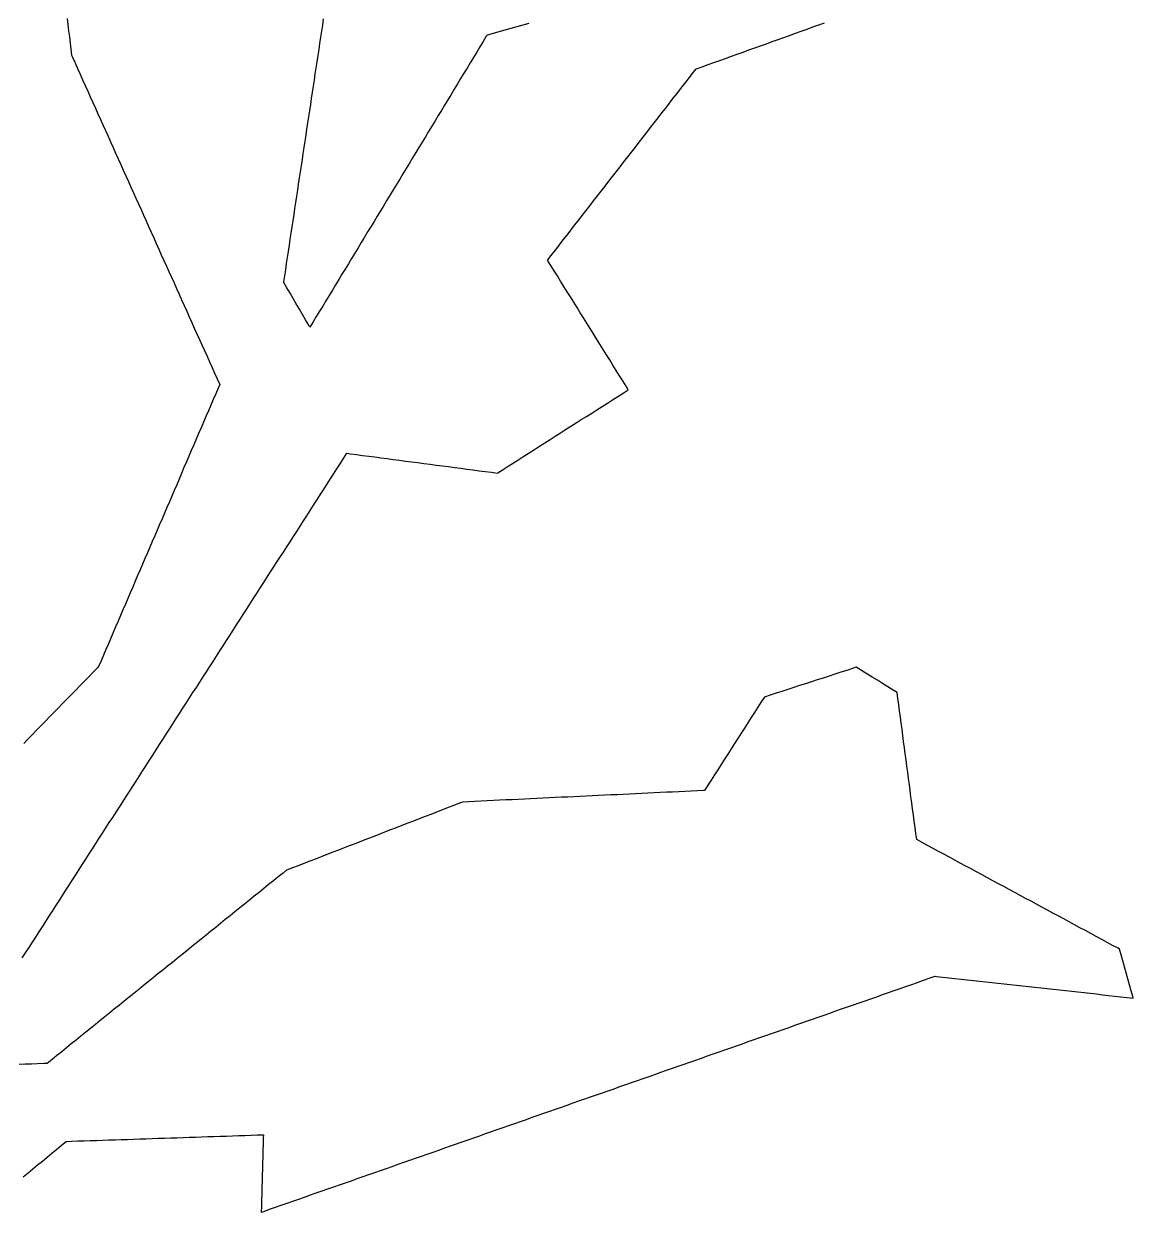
# Model space of a CAD drawing. Header units: millimetres. Extents: x 230 to 3347, y 514 to 5196.
# Drawn here: x 2617.4 to 2796.8, y 3845.4 to 4037.5 of the extents above; entities that cross this region are included whole.
import ezdxf

# ---------------------------------------------------------------- set-up
doc = ezdxf.new("R2010")
doc.units = ezdxf.units.MM
doc.layers.add('ALL_ISLANDS', color=7, linetype='Continuous')
doc.layers.add('OUTLINE_ISLAND_01', color=7, linetype='Continuous')

msp = doc.modelspace()

# ---------------------------------------------------------------- linework, layer by layer
at = {"layer": 'ALL_ISLANDS'}
for points in [[(2617.1308, 3886.4742), (2617.6719, 3887.3152), (2618.213, 3888.1562), (2618.7541, 3888.9971), (2619.2952, 3889.8381), (2619.8363, 3890.679), (2620.3774, 3891.52), (2620.9185, 3892.361), (2621.4596, 3893.2019), (2622.0007, 3894.0429), (2622.5418, 3894.8838), (2623.0829, 3895.7248), (2623.624, 3896.5658), (2624.165, 3897.4067), (2624.7061, 3898.2477), (2625.2472, 3899.0886), (2625.7883, 3899.9296), (2626.3294, 3900.7706), (2626.8705, 3901.6115), (2627.4116, 3902.4525), (2627.9527, 3903.2934), (2628.4938, 3904.1344), (2629.0349, 3904.9754), (2629.576, 3905.8163), (2630.1171, 3906.6573), (2630.6582, 3907.4982), (2631.1993, 3908.3392), (2631.7404, 3909.1802), (2632.2815, 3910.0211), (2632.8226, 3910.8621), (2633.3637, 3911.7031), (2633.9048, 3912.544), (2634.4459, 3913.385), (2634.987, 3914.2259), (2635.5281, 3915.0669), (2636.0692, 3915.9079), (2636.6103, 3916.7488), (2637.1514, 3917.5898), (2637.6925, 3918.4307), (2638.2335, 3919.2717), (2638.7746, 3920.1127), (2639.3157, 3920.9536), (2639.8568, 3921.7946), (2640.3979, 3922.6355), (2640.939, 3923.4765), (2641.4801, 3924.3175), (2642.0212, 3925.1584), (2642.5623, 3925.9994), (2643.1034, 3926.8403), (2643.6445, 3927.6813), (2644.1856, 3928.5223), (2644.7267, 3929.3632), (2645.2678, 3930.2042), (2645.8089, 3931.0451), (2646.35, 3931.8861), (2646.8911, 3932.7271), (2647.4322, 3933.568), (2647.9733, 3934.409), (2648.5144, 3935.25), (2649.0555, 3936.0909), (2649.5966, 3936.9319), (2650.1377, 3937.7728), (2650.6788, 3938.6138), (2651.2199, 3939.4548), (2651.761, 3940.2957), (2652.302, 3941.1367), (2652.8431, 3941.9776), (2653.3842, 3942.8186), (2653.9253, 3943.6596), (2654.4664, 3944.5005), (2655.0075, 3945.3415), (2655.5486, 3946.1824), (2656.0897, 3947.0234), (2656.6308, 3947.8644), (2657.1719, 3948.7053), (2657.713, 3949.5463), (2658.2541, 3950.3872), (2658.7952, 3951.2282), (2659.3363, 3952.0692), (2659.8774, 3952.9101), (2660.4185, 3953.7511), (2660.9596, 3954.5921), (2661.5007, 3955.433), (2662.0418, 3956.274), (2662.5829, 3957.1149), (2663.124, 3957.9559), (2663.6651, 3958.7969), (2664.2062, 3959.6378), (2664.7473, 3960.4788), (2665.2884, 3961.3197), (2665.8294, 3962.1607), (2666.3705, 3963.0017), (2666.9116, 3963.8426), (2667.4527, 3964.6836), (2667.9938, 3965.5245), (2668.5349, 3966.3655), (2669.076, 3967.2065), (2669.6171, 3968.0474), (2670.1671, 3967.9751), (2671.1585, 3967.8448), (2672.15, 3967.7145), (2673.1415, 3967.5842), (2674.1329, 3967.4539), (2675.1244, 3967.3236), (2676.1159, 3967.1933), (2677.1074, 3967.063), (2678.0988, 3966.9327), (2679.0903, 3966.8024), (2680.0818, 3966.6721), (2681.0733, 3966.5418), (2682.0647, 3966.4115), (2683.0562, 3966.2812), (2684.0477, 3966.1509), (2685.0392, 3966.0206), (2686.0306, 3965.8903), (2687.0221, 3965.76), (2688.0136, 3965.6297), (2689.0051, 3965.4994), (2689.9965, 3965.3691), (2690.988, 3965.2388), (2691.9795, 3965.1085), (2692.971, 3964.9781), (2693.9624, 3964.8478), (2694.0208, 3964.8851), (2694.864, 3965.4226), (2695.7073, 3965.9602), (2696.5505, 3966.4977), (2697.3937, 3967.0353), (2698.2369, 3967.5729), (2699.0802, 3968.1104), (2699.9234, 3968.648), (2700.7666, 3969.1855), (2701.6098, 3969.7231), (2702.4531, 3970.2607), (2703.2963, 3970.7982), (2704.1395, 3971.3358), (2704.9827, 3971.8734), (2705.826, 3972.4109), (2706.6692, 3972.9485), (2707.5124, 3973.486), (2708.3556, 3974.0236), (2709.1989, 3974.5612), (2710.0421, 3975.0987), (2710.8853, 3975.6363), (2711.7285, 3976.1738), (2712.5718, 3976.7114), (2713.415, 3977.249), (2714.2582, 3977.7865), (2715.1014, 3978.3241), (2714.7459, 3978.895), (2714.2173, 3979.7439), (2713.6887, 3980.5928), (2713.1601, 3981.4417), (2712.6315, 3982.2906), (2712.103, 3983.1394), (2711.5744, 3983.9883), (2711.0458, 3984.8372), (2710.5172, 3985.6861), (2709.9886, 3986.5349), (2709.46, 3987.3838), (2708.9314, 3988.2327), (2708.4028, 3989.0816), (2707.8742, 3989.9305), (2707.3456, 3990.7793), (2706.8171, 3991.6282), (2706.2885, 3992.4771), (2705.7599, 3993.326), (2705.2313, 3994.1748), (2704.7027, 3995.0237), (2704.1741, 3995.8726), (2703.6455, 3996.7215), (2703.1169, 3997.5703), (2702.5883, 3998.4192), (2702.0598, 3999.2681), (2702.1443, 3999.3769), (2702.7577, 4000.1667), (2703.3711, 4000.9565), (2703.9844, 4001.7463), (2704.5978, 4002.5361), (2705.2112, 4003.3259), (2705.8246, 4004.1156), (2706.438, 4004.9054), (2707.0514, 4005.6952), (2707.6648, 4006.485), (2708.2781, 4007.2748), (2708.8915, 4008.0645), (2709.5049, 4008.8543), (2710.1183, 4009.6441), (2710.7317, 4010.4339), (2711.3451, 4011.2237), (2711.9585, 4012.0135), (2712.5719, 4012.8032), (2713.1852, 4013.593), (2713.7986, 4014.3828), (2714.412, 4015.1726), (2715.0254, 4015.9624), (2715.6388, 4016.7522), (2716.2522, 4017.5419), (2716.8656, 4018.3317), (2717.479, 4019.1215), (2718.0923, 4019.9113), (2718.7057, 4020.7011), (2719.3191, 4021.4909), (2719.9325, 4022.2806), (2720.5459, 4023.0704), (2721.1593, 4023.8602), (2721.7727, 4024.65), (2722.386, 4025.4398), (2722.9994, 4026.2295), (2723.6128, 4027.0193), (2724.2262, 4027.8091), (2724.8396, 4028.5989), (2725.453, 4029.3887), (2726.0664, 4030.1785), (2726.1405, 4030.2051), (2727.0817, 4030.5429), (2728.0229, 4030.8806), (2728.9641, 4031.2184), (2729.9053, 4031.5562), (2730.8466, 4031.894), (2731.7878, 4032.2318), (2732.729, 4032.5696), (2733.6702, 4032.9074), (2734.6114, 4033.2452), (2735.5527, 4033.583), (2736.4939, 4033.9208), (2737.4351, 4034.2586), (2738.3763, 4034.5964), (2739.3175, 4034.9342), (2740.2588, 4035.272), (2741.2, 4035.6098), (2742.1412, 4035.9476), (2743.0824, 4036.2854), (2744.0236, 4036.6232), (2744.9648, 4036.961), (2745.9061, 4037.2988), (2746.8473, 4037.6366)], [(2624.367, 4038.3417), (2624.4891, 4037.3492), (2624.6112, 4036.3567), (2624.7333, 4035.3642), (2624.8554, 4034.3716), (2624.9776, 4033.3791), (2625.0997, 4032.3866), (2625.2452, 4032.0634), (2625.6555, 4031.1515), (2626.0659, 4030.2395), (2626.4763, 4029.3276), (2626.8866, 4028.4157), (2627.297, 4027.5038), (2627.7074, 4026.5919), (2628.1178, 4025.68), (2628.5281, 4024.768), (2628.9385, 4023.8561), (2629.3489, 4022.9442), (2629.7593, 4022.0323), (2630.1696, 4021.1204), (2630.58, 4020.2084), (2630.9904, 4019.2965), (2631.4007, 4018.3846), (2631.8111, 4017.4727), (2632.2215, 4016.5608), (2632.6319, 4015.6489), (2633.0422, 4014.7369), (2633.4526, 4013.825), (2633.863, 4012.9131), (2634.2733, 4012.0012), (2634.6837, 4011.0893), (2635.0941, 4010.1773), (2635.5045, 4009.2654), (2635.9148, 4008.3535), (2636.3252, 4007.4416), (2636.7356, 4006.5297), (2637.146, 4005.6178), (2637.5563, 4004.7058), (2637.9667, 4003.7939), (2638.3771, 4002.882), (2638.7874, 4001.9701), (2639.1978, 4001.0582), (2639.6082, 4000.1462), (2640.0186, 3999.2343), (2640.4289, 3998.3224), (2640.8393, 3997.4105), (2641.2497, 3996.4986), (2641.6601, 3995.5867), (2642.0704, 3994.6747), (2642.4808, 3993.7628), (2642.8912, 3992.8509), (2643.3015, 3991.939), (2643.7119, 3991.0271), (2644.1223, 3990.1152), (2644.5327, 3989.2032), (2644.943, 3988.2913), (2645.3534, 3987.3794), (2645.7638, 3986.4675), (2646.1742, 3985.5556), (2646.5845, 3984.6436), (2646.9949, 3983.7317), (2647.4053, 3982.8198), (2647.8156, 3981.9079), (2648.226, 3980.996), (2648.6364, 3980.0841), (2649.0468, 3979.1721), (2648.7976, 3978.5919), (2648.403, 3977.6731), (2648.0084, 3976.7542), (2647.6138, 3975.8354), (2647.2192, 3974.9165), (2646.8246, 3973.9977), (2646.43, 3973.0788), (2646.0353, 3972.16), (2645.6407, 3971.2411), (2645.2461, 3970.3223), (2644.8515, 3969.4034), (2644.4569, 3968.4846), (2644.0623, 3967.5657), (2643.6677, 3966.6469), (2643.2731, 3965.728), (2642.8785, 3964.8092), (2642.4839, 3963.8903), (2642.0893, 3962.9715), (2641.6947, 3962.0526), (2641.3001, 3961.1337), (2640.9055, 3960.2149), (2640.5109, 3959.296), (2640.1163, 3958.3772), (2639.7217, 3957.4583), (2639.3271, 3956.5395), (2638.9325, 3955.6206), (2638.5378, 3954.7018), (2638.1432, 3953.7829), (2637.7486, 3952.8641), (2637.354, 3951.9452), (2636.9594, 3951.0264), (2636.5648, 3950.1075), (2636.1702, 3949.1887), (2635.7756, 3948.2698), (2635.381, 3947.351), (2634.9864, 3946.4321), (2634.5918, 3945.5133), (2634.1972, 3944.5944), (2633.8026, 3943.6756), (2633.408, 3942.7567), (2633.0134, 3941.8379), (2632.6188, 3940.919), (2632.2242, 3940.0002), (2631.8296, 3939.0813), (2631.435, 3938.1625), (2631.0404, 3937.2436), (2630.6457, 3936.3248), (2630.2511, 3935.4059), (2629.8565, 3934.4871), (2629.4619, 3933.5682), (2629.2104, 3933.3099), (2628.5129, 3932.5934), (2627.8153, 3931.8768), (2627.1177, 3931.1603), (2626.4202, 3930.4438), (2625.7226, 3929.7273), (2625.0251, 3929.0108), (2624.3275, 3928.2942), (2623.6299, 3927.5777), (2622.9324, 3926.8612), (2622.2348, 3926.1447), (2621.5372, 3925.4281), (2620.8397, 3924.7116), (2620.1421, 3923.9951), (2619.4445, 3923.2786), (2618.747, 3922.5621), (2618.0494, 3921.8455), (2617.3518, 3921.129)], [(2699.0158, 4037.5301), (2698.0525, 4037.2615), (2697.0893, 4036.9928), (2696.126, 4036.7242), (2695.1628, 4036.4556), (2694.1995, 4036.1869), (2693.2363, 4035.9183), (2692.2731, 4035.6497), (2692.1567, 4035.4579), (2691.638, 4034.6029), (2691.1193, 4033.748), (2690.6006, 4032.893), (2690.0819, 4032.0381), (2689.5632, 4031.1831), (2689.0445, 4030.3282), (2688.5258, 4029.4732), (2688.0071, 4028.6182), (2687.4884, 4027.7633), (2686.9697, 4026.9083), (2686.451, 4026.0534), (2685.9323, 4025.1984), (2685.4136, 4024.3435), (2684.8949, 4023.4885), (2684.3762, 4022.6336), (2683.8575, 4021.7786), (2683.3388, 4020.9236), (2682.8201, 4020.0687), (2682.3014, 4019.2137), (2681.7827, 4018.3588), (2681.264, 4017.5038), (2680.7453, 4016.6489), (2680.2266, 4015.7939), (2679.7079, 4014.9389), (2679.1892, 4014.084), (2678.6705, 4013.229), (2678.1518, 4012.3741), (2677.6331, 4011.5191), (2677.1144, 4010.6642), (2676.5957, 4009.8092), (2676.077, 4008.9543), (2675.5583, 4008.0993), (2675.0396, 4007.2443), (2674.5209, 4006.3894), (2674.0022, 4005.5344), (2673.4835, 4004.6795), (2672.9648, 4003.8245), (2672.4461, 4002.9696), (2671.9274, 4002.1146), (2671.4087, 4001.2597), (2670.89, 4000.4047), (2670.3713, 3999.5497), (2669.8526, 3998.6948), (2669.3339, 3997.8398), (2668.8152, 3996.9849), (2668.2965, 3996.1299), (2667.7778, 3995.275), (2667.2591, 3994.42), (2666.7404, 3993.565), (2666.2217, 3992.7101), (2665.703, 3991.8551), (2665.1843, 3991.0002), (2664.6656, 3990.1452), (2664.1469, 3989.2903), (2663.6282, 3988.4353), (2663.4362, 3988.7645), (2662.9324, 3989.6283), (2662.4285, 3990.4921), (2661.9247, 3991.3559), (2661.4208, 3992.2197), (2660.917, 3993.0835), (2660.4132, 3993.9473), (2659.9093, 3994.8111), (2659.4055, 3995.6749), (2659.4169, 3995.7504), (2659.5666, 3996.7391), (2659.7163, 3997.7278), (2659.866, 3998.7166), (2660.0157, 3999.7053), (2660.1654, 4000.694), (2660.3151, 4001.6828), (2660.4648, 4002.6715), (2660.6144, 4003.6602), (2660.7641, 4004.649), (2660.9138, 4005.6377), (2661.0635, 4006.6264), (2661.2132, 4007.6152), (2661.3629, 4008.6039), (2661.5126, 4009.5926), (2661.6623, 4010.5814), (2661.812, 4011.5701), (2661.9616, 4012.5588), (2662.1113, 4013.5476), (2662.261, 4014.5363), (2662.4107, 4015.525), (2662.5604, 4016.5138), (2662.7101, 4017.5025), (2662.8598, 4018.4912), (2663.0095, 4019.48), (2663.1592, 4020.4687), (2663.3088, 4021.4574), (2663.4585, 4022.4462), (2663.6082, 4023.4349), (2663.7579, 4024.4236), (2663.9076, 4025.4124), (2664.0573, 4026.4011), (2664.207, 4027.3898), (2664.3567, 4028.3786), (2664.5064, 4029.3673), (2664.656, 4030.356), (2664.8057, 4031.3448), (2664.9554, 4032.3335), (2665.1051, 4033.3222), (2665.2548, 4034.311), (2665.4045, 4035.2997), (2665.5542, 4036.2884), (2665.7039, 4037.2772), (2665.8536, 4038.2659)], [(2617.2933, 3851.1037), (2618.066, 3851.7384), (2618.8388, 3852.3732), (2619.6115, 3853.0079), (2620.3842, 3853.6426), (2621.157, 3854.2774), (2621.9297, 3854.9121), (2622.7024, 3855.5468), (2623.4752, 3856.1816), (2624.2479, 3856.8163), (2625.1299, 3856.8458), (2626.1293, 3856.8793), (2627.1288, 3856.9127), (2628.1282, 3856.9462), (2629.1277, 3856.9796), (2630.1271, 3857.0131), (2631.1265, 3857.0465), (2632.126, 3857.08), (2633.1254, 3857.1135), (2634.1249, 3857.1469), (2635.1243, 3857.1804), (2636.1237, 3857.2138), (2637.1232, 3857.2473), (2638.1226, 3857.2807), (2639.1221, 3857.3142), (2640.1215, 3857.3476), (2641.121, 3857.3811), (2642.1204, 3857.4146), (2643.1198, 3857.448), (2644.1193, 3857.4815), (2645.1187, 3857.5149), (2646.1182, 3857.5484), (2647.1176, 3857.5818), (2648.117, 3857.6153), (2649.1165, 3857.6487), (2650.1159, 3857.6822), (2651.1154, 3857.7157), (2652.1148, 3857.7491), (2653.1142, 3857.7826), (2654.1137, 3857.816), (2655.1131, 3857.8495), (2656.1126, 3857.8829), (2656.098, 3857.3593), (2656.0702, 3856.3597), (2656.0424, 3855.3601), (2656.0146, 3854.3605), (2655.9868, 3853.3608), (2655.959, 3852.3612), (2655.9312, 3851.3616), (2655.9034, 3850.362), (2655.8756, 3849.3624), (2655.8478, 3848.3628), (2655.82, 3847.3632), (2655.7922, 3846.3635), (2655.7644, 3845.3639), (2656.1729, 3845.507), (2657.1168, 3845.8375), (2658.0606, 3846.168), (2659.0044, 3846.4985), (2659.9482, 3846.829), (2660.892, 3847.1595), (2661.8358, 3847.4899), (2662.7796, 3847.8204), (2663.7234, 3848.1509), (2664.6672, 3848.4814), (2665.611, 3848.8119), (2666.5549, 3849.1424), (2667.4987, 3849.4729), (2668.4425, 3849.8034), (2669.3863, 3850.1339), (2670.3301, 3850.4644), (2671.2739, 3850.7948), (2672.2177, 3851.1253), (2673.1615, 3851.4558), (2674.1053, 3851.7863), (2675.0491, 3852.1168), (2675.9929, 3852.4473), (2676.9368, 3852.7778), (2677.8806, 3853.1083), (2678.8244, 3853.4388), (2679.7682, 3853.7693), (2680.712, 3854.0997), (2681.6558, 3854.4302), (2682.5996, 3854.7607), (2683.5434, 3855.0912), (2684.4872, 3855.4217), (2685.431, 3855.7522), (2686.3748, 3856.0827), (2687.3187, 3856.4132), (2688.2625, 3856.7437), (2689.2063, 3857.0742), (2690.1501, 3857.4046), (2691.0939, 3857.7351), (2692.0377, 3858.0656), (2692.9815, 3858.3961), (2693.9253, 3858.7266), (2694.8691, 3859.0571), (2695.8129, 3859.3876), (2696.7568, 3859.7181), (2697.7006, 3860.0486), (2698.6444, 3860.3791), (2699.5882, 3860.7095), (2700.532, 3861.04), (2701.4758, 3861.3705), (2702.4196, 3861.701), (2703.3634, 3862.0315), (2704.3072, 3862.362), (2705.251, 3862.6925), (2706.1948, 3863.023), (2707.1387, 3863.3535), (2708.0825, 3863.684), (2709.0263, 3864.0144), (2709.9701, 3864.3449), (2710.9139, 3864.6754), (2711.8577, 3865.0059), (2712.8015, 3865.3364), (2713.7453, 3865.6669), (2714.6891, 3865.9974), (2715.6329, 3866.3279), (2716.5768, 3866.6584), (2717.5206, 3866.9889), (2718.4644, 3867.3193), (2719.4082, 3867.6498), (2720.352, 3867.9803), (2721.2958, 3868.3108), (2722.2396, 3868.6413), (2723.1834, 3868.9718), (2724.1272, 3869.3023), (2725.071, 3869.6328), (2726.0148, 3869.9633), (2726.9587, 3870.2938), (2727.9025, 3870.6243), (2728.8463, 3870.9547), (2729.7901, 3871.2852), (2730.7339, 3871.6157), (2731.6777, 3871.9462), (2732.6215, 3872.2767), (2733.5653, 3872.6072), (2734.5091, 3872.9377), (2735.4529, 3873.2682), (2736.3968, 3873.5987), (2737.3406, 3873.9292), (2738.2844, 3874.2596), (2739.2282, 3874.5901), (2740.172, 3874.9206), (2741.1158, 3875.2511), (2742.0596, 3875.5816), (2743.0034, 3875.9121), (2743.9472, 3876.2426), (2744.891, 3876.5731), (2745.8348, 3876.9036), (2746.7787, 3877.2341), (2747.7225, 3877.5645), (2748.6663, 3877.895), (2749.6101, 3878.2255), (2750.5539, 3878.556), (2751.4977, 3878.8865), (2752.4415, 3879.217), (2753.3853, 3879.5475), (2754.3291, 3879.878), (2755.2729, 3880.2085), (2756.2167, 3880.539), (2757.1606, 3880.8694), (2758.1044, 3881.1999), (2759.0482, 3881.5304), (2759.992, 3881.8609), (2760.9358, 3882.1914), (2761.8796, 3882.5219), (2762.8234, 3882.8524), (2763.7672, 3883.1829), (2764.711, 3883.5134), (2764.9456, 3883.4875), (2765.9396, 3883.3781), (2766.9336, 3883.2687), (2767.9276, 3883.1593), (2768.9216, 3883.0499), (2769.9156, 3882.9405), (2770.9096, 3882.8311), (2771.9036, 3882.7217), (2772.8976, 3882.6123), (2773.8916, 3882.5028), (2774.8856, 3882.3934), (2775.8796, 3882.284), (2776.8735, 3882.1746), (2777.8675, 3882.0652), (2778.8615, 3881.9558), (2779.8555, 3881.8464), (2780.8495, 3881.737), (2781.8435, 3881.6275), (2782.8375, 3881.5181), (2783.8315, 3881.4087), (2784.8255, 3881.2993), (2785.8195, 3881.1899), (2786.8135, 3881.0805), (2787.8075, 3880.9711), (2788.8015, 3880.8617), (2789.7955, 3880.7522), (2790.7895, 3880.6428), (2791.7835, 3880.5334), (2792.7775, 3880.424), (2793.7715, 3880.3146), (2794.7655, 3880.2052), (2795.7595, 3880.0958), (2796.7535, 3879.9864), (2796.69, 3880.2125), (2796.4194, 3881.1752), (2796.1489, 3882.1379), (2795.8784, 3883.1006), (2795.6079, 3884.0633), (2795.3374, 3885.0261), (2795.0669, 3885.9888), (2794.7964, 3886.9515), (2794.5259, 3887.9142), (2794.3067, 3888.0325), (2793.4265, 3888.5073), (2792.5464, 3888.982), (2791.6663, 3889.4568), (2790.7862, 3889.9315), (2789.9061, 3890.4063), (2789.026, 3890.8811), (2788.1459, 3891.3558), (2787.2658, 3891.8306), (2786.3856, 3892.3054), (2785.5055, 3892.7801), (2784.6254, 3893.2549), (2783.7453, 3893.7296), (2782.8652, 3894.2044), (2781.9851, 3894.6792), (2781.105, 3895.1539), (2780.2248, 3895.6287), (2779.3447, 3896.1035), (2778.4646, 3896.5782), (2777.5845, 3897.053), (2776.7044, 3897.5278), (2775.8243, 3898.0025), (2774.9442, 3898.4773), (2774.0641, 3898.952), (2773.1839, 3899.4268), (2772.3038, 3899.9016), (2771.4237, 3900.3763), (2770.5436, 3900.8511), (2769.6635, 3901.3259), (2768.7834, 3901.8006), (2767.9033, 3902.2754), (2767.0231, 3902.7501), (2766.143, 3903.2249), (2765.2629, 3903.6997), (2764.3828, 3904.1744), (2763.5027, 3904.6492), (2762.6226, 3905.124), (2761.7425, 3905.5987), (2761.6114, 3906.5836), (2761.4795, 3907.5748), (2761.3476, 3908.5661), (2761.2156, 3909.5573), (2761.0837, 3910.5486), (2760.9518, 3911.5399), (2760.8199, 3912.5311), (2760.688, 3913.5224), (2760.5561, 3914.5136), (2760.4241, 3915.5049), (2760.2922, 3916.4962), (2760.1603, 3917.4874), (2760.0284, 3918.4787), (2759.8965, 3919.47), (2759.7646, 3920.4612), (2759.6326, 3921.4525), (2759.5007, 3922.4437), (2759.3688, 3923.435), (2759.2369, 3924.4263), (2759.105, 3925.4175), (2758.9731, 3926.4088), (2758.8411, 3927.4), (2758.7092, 3928.3913), (2758.5773, 3929.3826), (2757.9312, 3929.7813), (2757.0803, 3930.3064), (2756.2293, 3930.8316), (2755.3783, 3931.3568), (2754.5273, 3931.882), (2753.6763, 3932.4072), (2752.8253, 3932.9323), (2751.9743, 3933.4575), (2751.376, 3933.2634), (2750.4248, 3932.9547), (2749.4736, 3932.6461), (2748.5224, 3932.3374), (2747.5713, 3932.0288), (2746.6201, 3931.7202), (2745.6689, 3931.4115), (2744.7177, 3931.1029), (2743.7666, 3930.7942), (2742.8154, 3930.4856), (2741.8642, 3930.1769), (2740.913, 3929.8683), (2739.9618, 3929.5597), (2739.0107, 3929.251), (2738.0595, 3928.9424), (2737.1083, 3928.6337), (2736.6042, 3927.8478), (2736.0642, 3927.0061), (2735.5243, 3926.1643), (2734.9844, 3925.3226), (2734.4445, 3924.4809), (2733.9046, 3923.6392), (2733.3647, 3922.7975), (2732.8247, 3921.9557), (2732.2848, 3921.114), (2731.7449, 3920.2723), (2731.205, 3919.4306), (2730.6651, 3918.5889), (2730.1252, 3917.7472), (2729.5852, 3916.9054), (2729.0453, 3916.0637), (2728.5054, 3915.222), (2727.9655, 3914.3803), (2727.4256, 3913.5386), (2727.2742, 3913.5313), (2726.2753, 3913.4837), (2725.2765, 3913.436), (2724.2776, 3913.3883), (2723.2788, 3913.3406), (2722.2799, 3913.2929), (2721.281, 3913.2453), (2720.2822, 3913.1976), (2719.2833, 3913.1499), (2718.2844, 3913.1022), (2717.2856, 3913.0545), (2716.2867, 3913.0069), (2715.2878, 3912.9592), (2714.289, 3912.9115), (2713.2901, 3912.8638), (2712.2913, 3912.8161), (2711.2924, 3912.7685), (2710.2935, 3912.7208), (2709.2947, 3912.6731), (2708.2958, 3912.6254), (2707.2969, 3912.5778), (2706.2981, 3912.5301), (2705.2992, 3912.4824), (2704.3004, 3912.4347), (2703.3015, 3912.387), (2702.3026, 3912.3394), (2701.3038, 3912.2917), (2700.3049, 3912.244), (2699.306, 3912.1963), (2698.3072, 3912.1486), (2697.3083, 3912.101), (2696.3095, 3912.0533), (2695.3106, 3912.0056), (2694.3117, 3911.9579), (2693.3129, 3911.9102), (2692.314, 3911.8626), (2691.3151, 3911.8149), (2690.3163, 3911.7672), (2689.3174, 3911.7195), (2688.3186, 3911.6718), (2687.8413, 3911.4872), (2686.9087, 3911.1263), (2685.9761, 3910.7654), (2685.0435, 3910.4044), (2684.1109, 3910.0435), (2683.1783, 3909.6826), (2682.2457, 3909.3217), (2681.3131, 3908.9608), (2680.3805, 3908.5999), (2679.4479, 3908.239), (2678.5153, 3907.8781), (2677.5827, 3907.5172), (2676.6501, 3907.1563), (2675.7175, 3906.7954), (2674.7849, 3906.4345), (2673.8523, 3906.0736), (2672.9197, 3905.7126), (2671.9871, 3905.3517), (2671.0545, 3904.9908), (2670.1219, 3904.6299), (2669.1893, 3904.269), (2668.2567, 3903.9081), (2667.3241, 3903.5472), (2666.3915, 3903.1863), (2665.4589, 3902.8254), (2664.5263, 3902.4645), (2663.5937, 3902.1036), (2662.6611, 3901.7427), (2661.7285, 3901.3818), (2660.7959, 3901.0209), (2659.8633, 3900.6599), (2659.2946, 3900.2011), (2658.5163, 3899.5732), (2657.7381, 3898.9453), (2656.9598, 3898.3174), (2656.1815, 3897.6895), (2655.4032, 3897.0615), (2654.625, 3896.4336), (2653.8467, 3895.8057), (2653.0684, 3895.1778), (2652.2901, 3894.5499), (2651.5118, 3893.922), (2650.7336, 3893.294), (2649.9553, 3892.6661), (2649.177, 3892.0382), (2648.3987, 3891.4103), (2647.6204, 3890.7824), (2646.8422, 3890.1544), (2646.0639, 3889.5265), (2645.2856, 3888.8986), (2644.5073, 3888.2707), (2643.729, 3887.6428), (2642.9508, 3887.0149), (2642.1725, 3886.3869), (2641.3942, 3885.759), (2640.6159, 3885.1311), (2639.8377, 3884.5032), (2639.0594, 3883.8753), (2638.2811, 3883.2473), (2637.5028, 3882.6194), (2636.7245, 3881.9915), (2635.9463, 3881.3636), (2635.168, 3880.7357), (2634.3897, 3880.1077), (2633.6114, 3879.4798), (2632.8331, 3878.8519), (2632.0549, 3878.224), (2631.2766, 3877.5961), (2630.4983, 3876.9682), (2629.72, 3876.3402), (2628.9417, 3875.7123), (2628.1635, 3875.0844), (2627.3852, 3874.4565), (2626.6069, 3873.8286), (2625.8286, 3873.2006), (2625.0503, 3872.5727), (2624.2721, 3871.9448), (2623.4938, 3871.3169), (2622.7155, 3870.689), (2621.9372, 3870.061), (2621.159, 3869.4331), (2620.6064, 3869.4089), (2619.6073, 3869.365), (2618.6083, 3869.3212), (2617.6092, 3869.2774), (2616.6102, 3869.2335)]]:
    msp.add_lwpolyline(points, dxfattribs=at)
at = {"layer": 'OUTLINE_ISLAND_01'}
for points in [[(2617.1308, 3886.4742), (2617.6719, 3887.3152), (2618.213, 3888.1562), (2618.7541, 3888.9971), (2619.2952, 3889.8381), (2619.8363, 3890.679), (2620.3774, 3891.52), (2620.9185, 3892.361), (2621.4596, 3893.2019), (2622.0007, 3894.0429), (2622.5418, 3894.8838), (2623.0829, 3895.7248), (2623.624, 3896.5658), (2624.165, 3897.4067), (2624.7061, 3898.2477), (2625.2472, 3899.0886), (2625.7883, 3899.9296), (2626.3294, 3900.7706), (2626.8705, 3901.6115), (2627.4116, 3902.4525), (2627.9527, 3903.2934), (2628.4938, 3904.1344), (2629.0349, 3904.9754), (2629.576, 3905.8163), (2630.1171, 3906.6573), (2630.6582, 3907.4982), (2631.1993, 3908.3392), (2631.7404, 3909.1802), (2632.2815, 3910.0211), (2632.8226, 3910.8621), (2633.3637, 3911.7031), (2633.9048, 3912.544), (2634.4459, 3913.385), (2634.987, 3914.2259), (2635.5281, 3915.0669), (2636.0692, 3915.9079), (2636.6103, 3916.7488), (2637.1514, 3917.5898), (2637.6925, 3918.4307), (2638.2335, 3919.2717), (2638.7746, 3920.1127), (2639.3157, 3920.9536), (2639.8568, 3921.7946), (2640.3979, 3922.6355), (2640.939, 3923.4765), (2641.4801, 3924.3175), (2642.0212, 3925.1584), (2642.5623, 3925.9994), (2643.1034, 3926.8403), (2643.6445, 3927.6813), (2644.1856, 3928.5223), (2644.7267, 3929.3632), (2645.2678, 3930.2042), (2645.8089, 3931.0451), (2646.35, 3931.8861), (2646.8911, 3932.7271), (2647.4322, 3933.568), (2647.9733, 3934.409), (2648.5144, 3935.25), (2649.0555, 3936.0909), (2649.5966, 3936.9319), (2650.1377, 3937.7728), (2650.6788, 3938.6138), (2651.2199, 3939.4548), (2651.761, 3940.2957), (2652.302, 3941.1367), (2652.8431, 3941.9776), (2653.3842, 3942.8186), (2653.9253, 3943.6596), (2654.4664, 3944.5005), (2655.0075, 3945.3415), (2655.5486, 3946.1824), (2656.0897, 3947.0234), (2656.6308, 3947.8644), (2657.1719, 3948.7053), (2657.713, 3949.5463), (2658.2541, 3950.3872), (2658.7952, 3951.2282), (2659.3363, 3952.0692), (2659.8774, 3952.9101), (2660.4185, 3953.7511), (2660.9596, 3954.5921), (2661.5007, 3955.433), (2662.0418, 3956.274), (2662.5829, 3957.1149), (2663.124, 3957.9559), (2663.6651, 3958.7969), (2664.2062, 3959.6378), (2664.7473, 3960.4788), (2665.2884, 3961.3197), (2665.8294, 3962.1607), (2666.3705, 3963.0017), (2666.9116, 3963.8426), (2667.4527, 3964.6836), (2667.9938, 3965.5245), (2668.5349, 3966.3655), (2669.076, 3967.2065), (2669.6171, 3968.0474), (2670.1671, 3967.9751), (2671.1585, 3967.8448), (2672.15, 3967.7145), (2673.1415, 3967.5842), (2674.1329, 3967.4539), (2675.1244, 3967.3236), (2676.1159, 3967.1933), (2677.1074, 3967.063), (2678.0988, 3966.9327), (2679.0903, 3966.8024), (2680.0818, 3966.6721), (2681.0733, 3966.5418), (2682.0647, 3966.4115), (2683.0562, 3966.2812), (2684.0477, 3966.1509), (2685.0392, 3966.0206), (2686.0306, 3965.8903), (2687.0221, 3965.76), (2688.0136, 3965.6297), (2689.0051, 3965.4994), (2689.9965, 3965.3691), (2690.988, 3965.2388), (2691.9795, 3965.1085), (2692.971, 3964.9781), (2693.9624, 3964.8478), (2694.0208, 3964.8851), (2694.864, 3965.4226), (2695.7073, 3965.9602), (2696.5505, 3966.4977), (2697.3937, 3967.0353), (2698.2369, 3967.5729), (2699.0802, 3968.1104), (2699.9234, 3968.648), (2700.7666, 3969.1855), (2701.6098, 3969.7231), (2702.4531, 3970.2607), (2703.2963, 3970.7982), (2704.1395, 3971.3358), (2704.9827, 3971.8734), (2705.826, 3972.4109), (2706.6692, 3972.9485), (2707.5124, 3973.486), (2708.3556, 3974.0236), (2709.1989, 3974.5612), (2710.0421, 3975.0987), (2710.8853, 3975.6363), (2711.7285, 3976.1738), (2712.5718, 3976.7114), (2713.415, 3977.249), (2714.2582, 3977.7865), (2715.1014, 3978.3241), (2714.7459, 3978.895), (2714.2173, 3979.7439), (2713.6887, 3980.5928), (2713.1601, 3981.4417), (2712.6315, 3982.2906), (2712.103, 3983.1394), (2711.5744, 3983.9883), (2711.0458, 3984.8372), (2710.5172, 3985.6861), (2709.9886, 3986.5349), (2709.46, 3987.3838), (2708.9314, 3988.2327), (2708.4028, 3989.0816), (2707.8742, 3989.9305), (2707.3456, 3990.7793), (2706.8171, 3991.6282), (2706.2885, 3992.4771), (2705.7599, 3993.326), (2705.2313, 3994.1748), (2704.7027, 3995.0237), (2704.1741, 3995.8726), (2703.6455, 3996.7215), (2703.1169, 3997.5703), (2702.5883, 3998.4192), (2702.0598, 3999.2681), (2702.1443, 3999.3769), (2702.7577, 4000.1667), (2703.3711, 4000.9565), (2703.9844, 4001.7463), (2704.5978, 4002.5361), (2705.2112, 4003.3259), (2705.8246, 4004.1156), (2706.438, 4004.9054), (2707.0514, 4005.6952), (2707.6648, 4006.485), (2708.2781, 4007.2748), (2708.8915, 4008.0645), (2709.5049, 4008.8543), (2710.1183, 4009.6441), (2710.7317, 4010.4339), (2711.3451, 4011.2237), (2711.9585, 4012.0135), (2712.5719, 4012.8032), (2713.1852, 4013.593), (2713.7986, 4014.3828), (2714.412, 4015.1726), (2715.0254, 4015.9624), (2715.6388, 4016.7522), (2716.2522, 4017.5419), (2716.8656, 4018.3317), (2717.479, 4019.1215), (2718.0923, 4019.9113), (2718.7057, 4020.7011), (2719.3191, 4021.4909), (2719.9325, 4022.2806), (2720.5459, 4023.0704), (2721.1593, 4023.8602), (2721.7727, 4024.65), (2722.386, 4025.4398), (2722.9994, 4026.2295), (2723.6128, 4027.0193), (2724.2262, 4027.8091), (2724.8396, 4028.5989), (2725.453, 4029.3887), (2726.0664, 4030.1785), (2726.1405, 4030.2051), (2727.0817, 4030.5429), (2728.0229, 4030.8806), (2728.9641, 4031.2184), (2729.9053, 4031.5562), (2730.8466, 4031.894), (2731.7878, 4032.2318), (2732.729, 4032.5696), (2733.6702, 4032.9074), (2734.6114, 4033.2452), (2735.5527, 4033.583), (2736.4939, 4033.9208), (2737.4351, 4034.2586), (2738.3763, 4034.5964), (2739.3175, 4034.9342), (2740.2588, 4035.272), (2741.2, 4035.6098), (2742.1412, 4035.9476), (2743.0824, 4036.2854), (2744.0236, 4036.6232), (2744.9648, 4036.961), (2745.9061, 4037.2988), (2746.8473, 4037.6366)], [(2624.367, 4038.3417), (2624.4891, 4037.3492), (2624.6112, 4036.3567), (2624.7333, 4035.3642), (2624.8554, 4034.3716), (2624.9776, 4033.3791), (2625.0997, 4032.3866), (2625.2452, 4032.0634), (2625.6555, 4031.1515), (2626.0659, 4030.2395), (2626.4763, 4029.3276), (2626.8866, 4028.4157), (2627.297, 4027.5038), (2627.7074, 4026.5919), (2628.1178, 4025.68), (2628.5281, 4024.768), (2628.9385, 4023.8561), (2629.3489, 4022.9442), (2629.7593, 4022.0323), (2630.1696, 4021.1204), (2630.58, 4020.2084), (2630.9904, 4019.2965), (2631.4007, 4018.3846), (2631.8111, 4017.4727), (2632.2215, 4016.5608), (2632.6319, 4015.6489), (2633.0422, 4014.7369), (2633.4526, 4013.825), (2633.863, 4012.9131), (2634.2733, 4012.0012), (2634.6837, 4011.0893), (2635.0941, 4010.1773), (2635.5045, 4009.2654), (2635.9148, 4008.3535), (2636.3252, 4007.4416), (2636.7356, 4006.5297), (2637.146, 4005.6178), (2637.5563, 4004.7058), (2637.9667, 4003.7939), (2638.3771, 4002.882), (2638.7874, 4001.9701), (2639.1978, 4001.0582), (2639.6082, 4000.1462), (2640.0186, 3999.2343), (2640.4289, 3998.3224), (2640.8393, 3997.4105), (2641.2497, 3996.4986), (2641.6601, 3995.5867), (2642.0704, 3994.6747), (2642.4808, 3993.7628), (2642.8912, 3992.8509), (2643.3015, 3991.939), (2643.7119, 3991.0271), (2644.1223, 3990.1152), (2644.5327, 3989.2032), (2644.943, 3988.2913), (2645.3534, 3987.3794), (2645.7638, 3986.4675), (2646.1742, 3985.5556), (2646.5845, 3984.6436), (2646.9949, 3983.7317), (2647.4053, 3982.8198), (2647.8156, 3981.9079), (2648.226, 3980.996), (2648.6364, 3980.0841), (2649.0468, 3979.1721), (2648.7976, 3978.5919), (2648.403, 3977.6731), (2648.0084, 3976.7542), (2647.6138, 3975.8354), (2647.2192, 3974.9165), (2646.8246, 3973.9977), (2646.43, 3973.0788), (2646.0353, 3972.16), (2645.6407, 3971.2411), (2645.2461, 3970.3223), (2644.8515, 3969.4034), (2644.4569, 3968.4846), (2644.0623, 3967.5657), (2643.6677, 3966.6469), (2643.2731, 3965.728), (2642.8785, 3964.8092), (2642.4839, 3963.8903), (2642.0893, 3962.9715), (2641.6947, 3962.0526), (2641.3001, 3961.1337), (2640.9055, 3960.2149), (2640.5109, 3959.296), (2640.1163, 3958.3772), (2639.7217, 3957.4583), (2639.3271, 3956.5395), (2638.9325, 3955.6206), (2638.5378, 3954.7018), (2638.1432, 3953.7829), (2637.7486, 3952.8641), (2637.354, 3951.9452), (2636.9594, 3951.0264), (2636.5648, 3950.1075), (2636.1702, 3949.1887), (2635.7756, 3948.2698), (2635.381, 3947.351), (2634.9864, 3946.4321), (2634.5918, 3945.5133), (2634.1972, 3944.5944), (2633.8026, 3943.6756), (2633.408, 3942.7567), (2633.0134, 3941.8379), (2632.6188, 3940.919), (2632.2242, 3940.0002), (2631.8296, 3939.0813), (2631.435, 3938.1625), (2631.0404, 3937.2436), (2630.6457, 3936.3248), (2630.2511, 3935.4059), (2629.8565, 3934.4871), (2629.4619, 3933.5682), (2629.2104, 3933.3099), (2628.5129, 3932.5934), (2627.8153, 3931.8768), (2627.1177, 3931.1603), (2626.4202, 3930.4438), (2625.7226, 3929.7273), (2625.0251, 3929.0108), (2624.3275, 3928.2942), (2623.6299, 3927.5777), (2622.9324, 3926.8612), (2622.2348, 3926.1447), (2621.5372, 3925.4281), (2620.8397, 3924.7116), (2620.1421, 3923.9951), (2619.4445, 3923.2786), (2618.747, 3922.5621), (2618.0494, 3921.8455), (2617.3518, 3921.129)], [(2699.0158, 4037.5301), (2698.0525, 4037.2615), (2697.0893, 4036.9928), (2696.126, 4036.7242), (2695.1628, 4036.4556), (2694.1995, 4036.1869), (2693.2363, 4035.9183), (2692.2731, 4035.6497), (2692.1567, 4035.4579), (2691.638, 4034.6029), (2691.1193, 4033.748), (2690.6006, 4032.893), (2690.0819, 4032.0381), (2689.5632, 4031.1831), (2689.0445, 4030.3282), (2688.5258, 4029.4732), (2688.0071, 4028.6182), (2687.4884, 4027.7633), (2686.9697, 4026.9083), (2686.451, 4026.0534), (2685.9323, 4025.1984), (2685.4136, 4024.3435), (2684.8949, 4023.4885), (2684.3762, 4022.6336), (2683.8575, 4021.7786), (2683.3388, 4020.9236), (2682.8201, 4020.0687), (2682.3014, 4019.2137), (2681.7827, 4018.3588), (2681.264, 4017.5038), (2680.7453, 4016.6489), (2680.2266, 4015.7939), (2679.7079, 4014.9389), (2679.1892, 4014.084), (2678.6705, 4013.229), (2678.1518, 4012.3741), (2677.6331, 4011.5191), (2677.1144, 4010.6642), (2676.5957, 4009.8092), (2676.077, 4008.9543), (2675.5583, 4008.0993), (2675.0396, 4007.2443), (2674.5209, 4006.3894), (2674.0022, 4005.5344), (2673.4835, 4004.6795), (2672.9648, 4003.8245), (2672.4461, 4002.9696), (2671.9274, 4002.1146), (2671.4087, 4001.2597), (2670.89, 4000.4047), (2670.3713, 3999.5497), (2669.8526, 3998.6948), (2669.3339, 3997.8398), (2668.8152, 3996.9849), (2668.2965, 3996.1299), (2667.7778, 3995.275), (2667.2591, 3994.42), (2666.7404, 3993.565), (2666.2217, 3992.7101), (2665.703, 3991.8551), (2665.1843, 3991.0002), (2664.6656, 3990.1452), (2664.1469, 3989.2903), (2663.6282, 3988.4353), (2663.4362, 3988.7645), (2662.9324, 3989.6283), (2662.4285, 3990.4921), (2661.9247, 3991.3559), (2661.4208, 3992.2197), (2660.917, 3993.0835), (2660.4132, 3993.9473), (2659.9093, 3994.8111), (2659.4055, 3995.6749), (2659.4169, 3995.7504), (2659.5666, 3996.7391), (2659.7163, 3997.7278), (2659.866, 3998.7166), (2660.0157, 3999.7053), (2660.1654, 4000.694), (2660.3151, 4001.6828), (2660.4648, 4002.6715), (2660.6144, 4003.6602), (2660.7641, 4004.649), (2660.9138, 4005.6377), (2661.0635, 4006.6264), (2661.2132, 4007.6152), (2661.3629, 4008.6039), (2661.5126, 4009.5926), (2661.6623, 4010.5814), (2661.812, 4011.5701), (2661.9616, 4012.5588), (2662.1113, 4013.5476), (2662.261, 4014.5363), (2662.4107, 4015.525), (2662.5604, 4016.5138), (2662.7101, 4017.5025), (2662.8598, 4018.4912), (2663.0095, 4019.48), (2663.1592, 4020.4687), (2663.3088, 4021.4574), (2663.4585, 4022.4462), (2663.6082, 4023.4349), (2663.7579, 4024.4236), (2663.9076, 4025.4124), (2664.0573, 4026.4011), (2664.207, 4027.3898), (2664.3567, 4028.3786), (2664.5064, 4029.3673), (2664.656, 4030.356), (2664.8057, 4031.3448), (2664.9554, 4032.3335), (2665.1051, 4033.3222), (2665.2548, 4034.311), (2665.4045, 4035.2997), (2665.5542, 4036.2884), (2665.7039, 4037.2772), (2665.8536, 4038.2659)], [(2617.2933, 3851.1037), (2618.066, 3851.7384), (2618.8388, 3852.3732), (2619.6115, 3853.0079), (2620.3842, 3853.6426), (2621.157, 3854.2774), (2621.9297, 3854.9121), (2622.7024, 3855.5468), (2623.4752, 3856.1816), (2624.2479, 3856.8163), (2625.1299, 3856.8458), (2626.1293, 3856.8793), (2627.1288, 3856.9127), (2628.1282, 3856.9462), (2629.1277, 3856.9796), (2630.1271, 3857.0131), (2631.1265, 3857.0465), (2632.126, 3857.08), (2633.1254, 3857.1135), (2634.1249, 3857.1469), (2635.1243, 3857.1804), (2636.1237, 3857.2138), (2637.1232, 3857.2473), (2638.1226, 3857.2807), (2639.1221, 3857.3142), (2640.1215, 3857.3476), (2641.121, 3857.3811), (2642.1204, 3857.4146), (2643.1198, 3857.448), (2644.1193, 3857.4815), (2645.1187, 3857.5149), (2646.1182, 3857.5484), (2647.1176, 3857.5818), (2648.117, 3857.6153), (2649.1165, 3857.6487), (2650.1159, 3857.6822), (2651.1154, 3857.7157), (2652.1148, 3857.7491), (2653.1142, 3857.7826), (2654.1137, 3857.816), (2655.1131, 3857.8495), (2656.1126, 3857.8829), (2656.098, 3857.3593), (2656.0702, 3856.3597), (2656.0424, 3855.3601), (2656.0146, 3854.3605), (2655.9868, 3853.3608), (2655.959, 3852.3612), (2655.9312, 3851.3616), (2655.9034, 3850.362), (2655.8756, 3849.3624), (2655.8478, 3848.3628), (2655.82, 3847.3632), (2655.7922, 3846.3635), (2655.7644, 3845.3639), (2656.1729, 3845.507), (2657.1168, 3845.8375), (2658.0606, 3846.168), (2659.0044, 3846.4985), (2659.9482, 3846.829), (2660.892, 3847.1595), (2661.8358, 3847.4899), (2662.7796, 3847.8204), (2663.7234, 3848.1509), (2664.6672, 3848.4814), (2665.611, 3848.8119), (2666.5549, 3849.1424), (2667.4987, 3849.4729), (2668.4425, 3849.8034), (2669.3863, 3850.1339), (2670.3301, 3850.4644), (2671.2739, 3850.7948), (2672.2177, 3851.1253), (2673.1615, 3851.4558), (2674.1053, 3851.7863), (2675.0491, 3852.1168), (2675.9929, 3852.4473), (2676.9368, 3852.7778), (2677.8806, 3853.1083), (2678.8244, 3853.4388), (2679.7682, 3853.7693), (2680.712, 3854.0997), (2681.6558, 3854.4302), (2682.5996, 3854.7607), (2683.5434, 3855.0912), (2684.4872, 3855.4217), (2685.431, 3855.7522), (2686.3748, 3856.0827), (2687.3187, 3856.4132), (2688.2625, 3856.7437), (2689.2063, 3857.0742), (2690.1501, 3857.4046), (2691.0939, 3857.7351), (2692.0377, 3858.0656), (2692.9815, 3858.3961), (2693.9253, 3858.7266), (2694.8691, 3859.0571), (2695.8129, 3859.3876), (2696.7568, 3859.7181), (2697.7006, 3860.0486), (2698.6444, 3860.3791), (2699.5882, 3860.7095), (2700.532, 3861.04), (2701.4758, 3861.3705), (2702.4196, 3861.701), (2703.3634, 3862.0315), (2704.3072, 3862.362), (2705.251, 3862.6925), (2706.1948, 3863.023), (2707.1387, 3863.3535), (2708.0825, 3863.684), (2709.0263, 3864.0144), (2709.9701, 3864.3449), (2710.9139, 3864.6754), (2711.8577, 3865.0059), (2712.8015, 3865.3364), (2713.7453, 3865.6669), (2714.6891, 3865.9974), (2715.6329, 3866.3279), (2716.5768, 3866.6584), (2717.5206, 3866.9889), (2718.4644, 3867.3193), (2719.4082, 3867.6498), (2720.352, 3867.9803), (2721.2958, 3868.3108), (2722.2396, 3868.6413), (2723.1834, 3868.9718), (2724.1272, 3869.3023), (2725.071, 3869.6328), (2726.0148, 3869.9633), (2726.9587, 3870.2938), (2727.9025, 3870.6243), (2728.8463, 3870.9547), (2729.7901, 3871.2852), (2730.7339, 3871.6157), (2731.6777, 3871.9462), (2732.6215, 3872.2767), (2733.5653, 3872.6072), (2734.5091, 3872.9377), (2735.4529, 3873.2682), (2736.3968, 3873.5987), (2737.3406, 3873.9292), (2738.2844, 3874.2596), (2739.2282, 3874.5901), (2740.172, 3874.9206), (2741.1158, 3875.2511), (2742.0596, 3875.5816), (2743.0034, 3875.9121), (2743.9472, 3876.2426), (2744.891, 3876.5731), (2745.8348, 3876.9036), (2746.7787, 3877.2341), (2747.7225, 3877.5645), (2748.6663, 3877.895), (2749.6101, 3878.2255), (2750.5539, 3878.556), (2751.4977, 3878.8865), (2752.4415, 3879.217), (2753.3853, 3879.5475), (2754.3291, 3879.878), (2755.2729, 3880.2085), (2756.2167, 3880.539), (2757.1606, 3880.8694), (2758.1044, 3881.1999), (2759.0482, 3881.5304), (2759.992, 3881.8609), (2760.9358, 3882.1914), (2761.8796, 3882.5219), (2762.8234, 3882.8524), (2763.7672, 3883.1829), (2764.711, 3883.5134), (2764.9456, 3883.4875), (2765.9396, 3883.3781), (2766.9336, 3883.2687), (2767.9276, 3883.1593), (2768.9216, 3883.0499), (2769.9156, 3882.9405), (2770.9096, 3882.8311), (2771.9036, 3882.7217), (2772.8976, 3882.6123), (2773.8916, 3882.5028), (2774.8856, 3882.3934), (2775.8796, 3882.284), (2776.8735, 3882.1746), (2777.8675, 3882.0652), (2778.8615, 3881.9558), (2779.8555, 3881.8464), (2780.8495, 3881.737), (2781.8435, 3881.6275), (2782.8375, 3881.5181), (2783.8315, 3881.4087), (2784.8255, 3881.2993), (2785.8195, 3881.1899), (2786.8135, 3881.0805), (2787.8075, 3880.9711), (2788.8015, 3880.8617), (2789.7955, 3880.7522), (2790.7895, 3880.6428), (2791.7835, 3880.5334), (2792.7775, 3880.424), (2793.7715, 3880.3146), (2794.7655, 3880.2052), (2795.7595, 3880.0958), (2796.7535, 3879.9864), (2796.69, 3880.2125), (2796.4194, 3881.1752), (2796.1489, 3882.1379), (2795.8784, 3883.1006), (2795.6079, 3884.0633), (2795.3374, 3885.0261), (2795.0669, 3885.9888), (2794.7964, 3886.9515), (2794.5259, 3887.9142), (2794.3067, 3888.0325), (2793.4265, 3888.5073), (2792.5464, 3888.982), (2791.6663, 3889.4568), (2790.7862, 3889.9315), (2789.9061, 3890.4063), (2789.026, 3890.8811), (2788.1459, 3891.3558), (2787.2658, 3891.8306), (2786.3856, 3892.3054), (2785.5055, 3892.7801), (2784.6254, 3893.2549), (2783.7453, 3893.7296), (2782.8652, 3894.2044), (2781.9851, 3894.6792), (2781.105, 3895.1539), (2780.2248, 3895.6287), (2779.3447, 3896.1035), (2778.4646, 3896.5782), (2777.5845, 3897.053), (2776.7044, 3897.5278), (2775.8243, 3898.0025), (2774.9442, 3898.4773), (2774.0641, 3898.952), (2773.1839, 3899.4268), (2772.3038, 3899.9016), (2771.4237, 3900.3763), (2770.5436, 3900.8511), (2769.6635, 3901.3259), (2768.7834, 3901.8006), (2767.9033, 3902.2754), (2767.0231, 3902.7501), (2766.143, 3903.2249), (2765.2629, 3903.6997), (2764.3828, 3904.1744), (2763.5027, 3904.6492), (2762.6226, 3905.124), (2761.7425, 3905.5987), (2761.6114, 3906.5836), (2761.4795, 3907.5748), (2761.3476, 3908.5661), (2761.2156, 3909.5573), (2761.0837, 3910.5486), (2760.9518, 3911.5399), (2760.8199, 3912.5311), (2760.688, 3913.5224), (2760.5561, 3914.5136), (2760.4241, 3915.5049), (2760.2922, 3916.4962), (2760.1603, 3917.4874), (2760.0284, 3918.4787), (2759.8965, 3919.47), (2759.7646, 3920.4612), (2759.6326, 3921.4525), (2759.5007, 3922.4437), (2759.3688, 3923.435), (2759.2369, 3924.4263), (2759.105, 3925.4175), (2758.9731, 3926.4088), (2758.8411, 3927.4), (2758.7092, 3928.3913), (2758.5773, 3929.3826), (2757.9312, 3929.7813), (2757.0803, 3930.3064), (2756.2293, 3930.8316), (2755.3783, 3931.3568), (2754.5273, 3931.882), (2753.6763, 3932.4072), (2752.8253, 3932.9323), (2751.9743, 3933.4575), (2751.376, 3933.2634), (2750.4248, 3932.9547), (2749.4736, 3932.6461), (2748.5224, 3932.3374), (2747.5713, 3932.0288), (2746.6201, 3931.7202), (2745.6689, 3931.4115), (2744.7177, 3931.1029), (2743.7666, 3930.7942), (2742.8154, 3930.4856), (2741.8642, 3930.1769), (2740.913, 3929.8683), (2739.9618, 3929.5597), (2739.0107, 3929.251), (2738.0595, 3928.9424), (2737.1083, 3928.6337), (2736.6042, 3927.8478), (2736.0642, 3927.0061), (2735.5243, 3926.1643), (2734.9844, 3925.3226), (2734.4445, 3924.4809), (2733.9046, 3923.6392), (2733.3647, 3922.7975), (2732.8247, 3921.9557), (2732.2848, 3921.114), (2731.7449, 3920.2723), (2731.205, 3919.4306), (2730.6651, 3918.5889), (2730.1252, 3917.7472), (2729.5852, 3916.9054), (2729.0453, 3916.0637), (2728.5054, 3915.222), (2727.9655, 3914.3803), (2727.4256, 3913.5386), (2727.2742, 3913.5313), (2726.2753, 3913.4837), (2725.2765, 3913.436), (2724.2776, 3913.3883), (2723.2788, 3913.3406), (2722.2799, 3913.2929), (2721.281, 3913.2453), (2720.2822, 3913.1976), (2719.2833, 3913.1499), (2718.2844, 3913.1022), (2717.2856, 3913.0545), (2716.2867, 3913.0069), (2715.2878, 3912.9592), (2714.289, 3912.9115), (2713.2901, 3912.8638), (2712.2913, 3912.8161), (2711.2924, 3912.7685), (2710.2935, 3912.7208), (2709.2947, 3912.6731), (2708.2958, 3912.6254), (2707.2969, 3912.5778), (2706.2981, 3912.5301), (2705.2992, 3912.4824), (2704.3004, 3912.4347), (2703.3015, 3912.387), (2702.3026, 3912.3394), (2701.3038, 3912.2917), (2700.3049, 3912.244), (2699.306, 3912.1963), (2698.3072, 3912.1486), (2697.3083, 3912.101), (2696.3095, 3912.0533), (2695.3106, 3912.0056), (2694.3117, 3911.9579), (2693.3129, 3911.9102), (2692.314, 3911.8626), (2691.3151, 3911.8149), (2690.3163, 3911.7672), (2689.3174, 3911.7195), (2688.3186, 3911.6718), (2687.8413, 3911.4872), (2686.9087, 3911.1263), (2685.9761, 3910.7654), (2685.0435, 3910.4044), (2684.1109, 3910.0435), (2683.1783, 3909.6826), (2682.2457, 3909.3217), (2681.3131, 3908.9608), (2680.3805, 3908.5999), (2679.4479, 3908.239), (2678.5153, 3907.8781), (2677.5827, 3907.5172), (2676.6501, 3907.1563), (2675.7175, 3906.7954), (2674.7849, 3906.4345), (2673.8523, 3906.0736), (2672.9197, 3905.7126), (2671.9871, 3905.3517), (2671.0545, 3904.9908), (2670.1219, 3904.6299), (2669.1893, 3904.269), (2668.2567, 3903.9081), (2667.3241, 3903.5472), (2666.3915, 3903.1863), (2665.4589, 3902.8254), (2664.5263, 3902.4645), (2663.5937, 3902.1036), (2662.6611, 3901.7427), (2661.7285, 3901.3818), (2660.7959, 3901.0209), (2659.8633, 3900.6599), (2659.2946, 3900.2011), (2658.5163, 3899.5732), (2657.7381, 3898.9453), (2656.9598, 3898.3174), (2656.1815, 3897.6895), (2655.4032, 3897.0615), (2654.625, 3896.4336), (2653.8467, 3895.8057), (2653.0684, 3895.1778), (2652.2901, 3894.5499), (2651.5118, 3893.922), (2650.7336, 3893.294), (2649.9553, 3892.6661), (2649.177, 3892.0382), (2648.3987, 3891.4103), (2647.6204, 3890.7824), (2646.8422, 3890.1544), (2646.0639, 3889.5265), (2645.2856, 3888.8986), (2644.5073, 3888.2707), (2643.729, 3887.6428), (2642.9508, 3887.0149), (2642.1725, 3886.3869), (2641.3942, 3885.759), (2640.6159, 3885.1311), (2639.8377, 3884.5032), (2639.0594, 3883.8753), (2638.2811, 3883.2473), (2637.5028, 3882.6194), (2636.7245, 3881.9915), (2635.9463, 3881.3636), (2635.168, 3880.7357), (2634.3897, 3880.1077), (2633.6114, 3879.4798), (2632.8331, 3878.8519), (2632.0549, 3878.224), (2631.2766, 3877.5961), (2630.4983, 3876.9682), (2629.72, 3876.3402), (2628.9417, 3875.7123), (2628.1635, 3875.0844), (2627.3852, 3874.4565), (2626.6069, 3873.8286), (2625.8286, 3873.2006), (2625.0503, 3872.5727), (2624.2721, 3871.9448), (2623.4938, 3871.3169), (2622.7155, 3870.689), (2621.9372, 3870.061), (2621.159, 3869.4331), (2620.6064, 3869.4089), (2619.6073, 3869.365), (2618.6083, 3869.3212), (2617.6092, 3869.2774), (2616.6102, 3869.2335)]]:
    msp.add_lwpolyline(points, dxfattribs=at)

doc.saveas('drawing.dxf')
